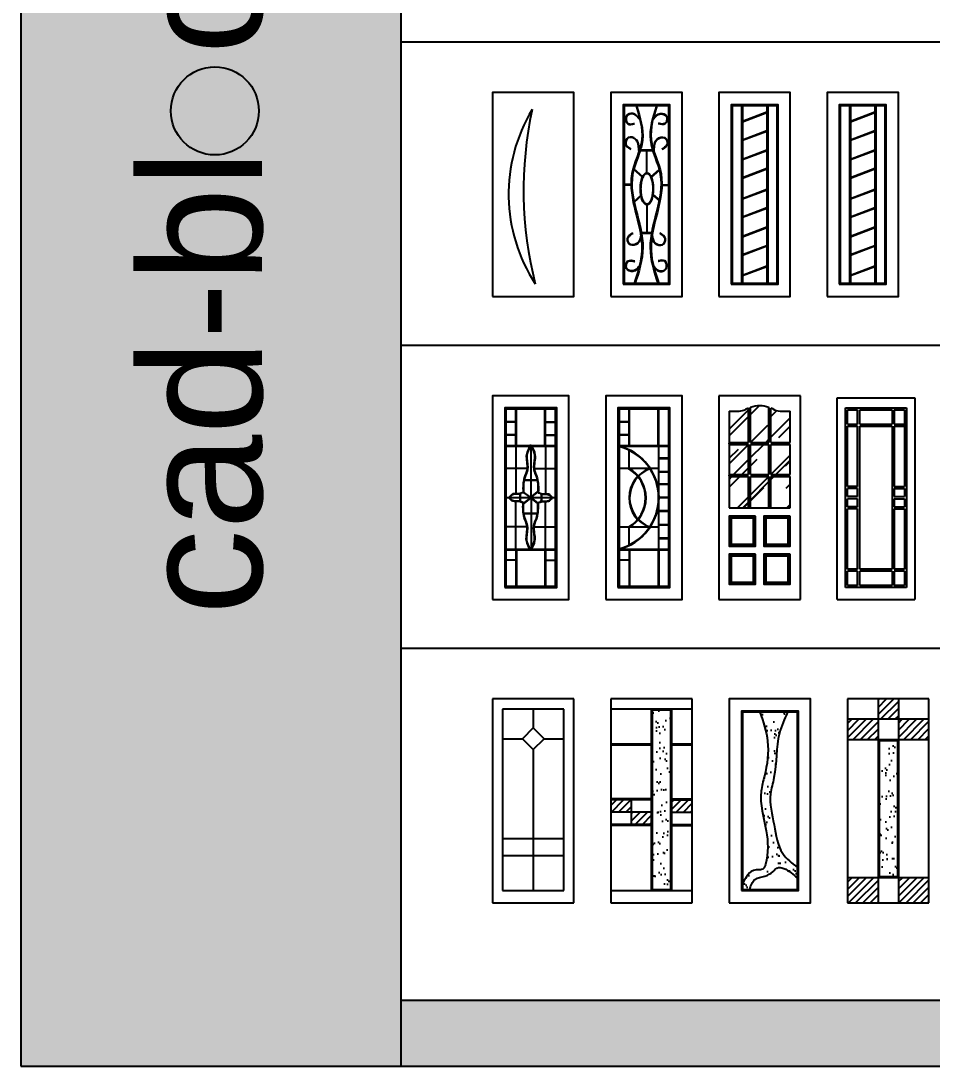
# Model space of a CAD drawing. Header units: millimetres. Extents: x 10513 to 43680, y 26775 to 47228.
# Drawn here: x 10513 to 19454, y 26775 to 37026 of the extents above; entities that cross this region are included whole.
import ezdxf

# ---------------------------------------------------------------- set-up
doc = ezdxf.new("R2010")
doc.units = ezdxf.units.MM
doc.layers.add('www.cad-blocks.net', color=7, linetype='Continuous')
doc.styles.get("Standard").update_dxf_attribs({"font": 'arial.ttf'})

# ---------------------------------------------------------------- blocks, each defined once
blk = doc.blocks.new('A$C11C951E7')
blk.add_lwpolyline([(0, 0), (800, 0), (800, 2000), (0, 2000)], close=True)
for centre, radius, start, end in [((1761, 1002), 1603, 148.8035, 213.254), ((4034, 1042), 3729, 167.7767, 194.2808)]:
    blk.add_arc(centre, radius, start, end)
blk = doc.blocks.new('A$C425456A4')
for p, q in [((279, 1436), (421, 1436)), ((279, 1431), (421, 1431)), ((354, 1206), (354, 1431)), ((311, 1169), (226, 1245)), ((313, 1173), (229, 1248)), ((396, 1173), (474, 1242)), ((398, 1169), (477, 1239)), ((199, 1097), (130, 1097)), ((199, 1092), (130, 1092)), ((501, 1095), (570, 1095)), ((501, 1090), (570, 1090)), ((295, 989), (226, 927)), ((298, 986), (229, 924)), ((412, 993), (474, 939)), ((415, 996), (477, 942)), ((354, 900), (354, 626)), ((300, 626), (400, 626)), ((300, 621), (400, 621))]:
    blk.add_line(p, q)
for points in [[(0, 0), (700, 0), (700, 2000), (0, 2000)], [(120, 120), (580, 120), (580, 1880), (120, 1880)], [(130, 130), (570, 130), (570, 1870), (130, 1870)]]:
    blk.add_lwpolyline(points, close=True)
blk.add_ellipse((354, 1055), major_axis=(0, 156), ratio=0.405405)
for points in [[(245, 1877), (304, 1539), (207, 1201), (305, 451), (229, 127)], [(252, 1870), (311, 1532), (214, 1194), (314, 478), (236, 120)], [(448, 1870), (389, 1532), (486, 1194), (386, 478), (464, 120)], [(455, 1877), (396, 1539), (493, 1201), (395, 451), (471, 127)], [(285, 1739), (215, 1794), (152, 1765), (167, 1693), (234, 1693)], [(415, 1739), (485, 1794), (548, 1765), (533, 1693), (466, 1693)], [(279, 1431), (244, 1543), (171, 1557), (142, 1499), (196, 1441)], [(421, 1431), (456, 1543), (529, 1557), (558, 1499), (504, 1441)], [(300, 632), (264, 520), (192, 506), (163, 564), (216, 622)], [(400, 632), (436, 520), (508, 506), (537, 564), (484, 622)], [(287, 300), (217, 245), (154, 274), (168, 347), (236, 347)], [(413, 300), (483, 245), (546, 274), (532, 347), (464, 347)]]:
    blk.add_spline(points, degree=3)
for points, knots in [([(282, 1737), (278, 1742), (274, 1747), (265, 1758), (260, 1763), (250, 1773), (245, 1777), (236, 1783), (232, 1785), (224, 1788), (221, 1789), (215, 1790), (214, 1790), (210, 1791), (209, 1791), (204, 1791), (200, 1790), (191, 1789), (185, 1787), (175, 1783), (170, 1780), (163, 1774), (160, 1771), (157, 1767), (156, 1765), (155, 1762), (154, 1761), (153, 1757), (152, 1755), (151, 1749), (150, 1744), (150, 1734), (151, 1729), (154, 1719), (155, 1714), (159, 1707), (161, 1704), (165, 1700), (166, 1699), (168, 1696), (170, 1695), (174, 1693), (175, 1692), (179, 1691), (181, 1691), (187, 1690), (192, 1689), (201, 1690), (206, 1691), (216, 1693), (221, 1694), (229, 1696), (231, 1696), (233, 1697)], [0, 0, 0, 0, 17.312841, 17.312841, 39.551985, 39.551985, 58.225264, 58.225264, 73.877332, 73.877332, 86.16094, 86.16094, 91.466013, 91.466013, 96.771086, 96.771086, 107.381232, 107.381232, 124.010977, 124.010977, 140.640722, 140.640722, 152.971994, 152.971994, 157.835271, 157.835271, 163.609576, 163.609576, 169.38388, 169.38388, 183.526986, 183.526986, 197.670093, 197.670093, 211.8132, 211.8132, 223.583544, 223.583544, 228.992128, 228.992128, 236.51798, 236.51798, 244.043832, 244.043832, 251.569685, 251.569685, 265.751517, 265.751517, 279.933349, 279.933349, 294.115181, 294.115181, 300.001669, 300.001669, 300.001669, 300.001669]), ([(418, 1737), (422, 1742), (426, 1747), (435, 1758), (440, 1763), (450, 1773), (455, 1777), (464, 1783), (468, 1785), (476, 1788), (479, 1789), (485, 1790), (486, 1790), (490, 1791), (491, 1791), (496, 1791), (500, 1790), (509, 1789), (515, 1787), (525, 1783), (530, 1780), (537, 1774), (540, 1771), (543, 1767), (544, 1765), (545, 1762), (546, 1761), (547, 1757), (548, 1755), (549, 1749), (550, 1744), (550, 1734), (549, 1729), (546, 1719), (545, 1714), (541, 1707), (539, 1704), (535, 1700), (534, 1699), (532, 1696), (530, 1695), (526, 1693), (525, 1692), (521, 1691), (519, 1691), (513, 1690), (508, 1689), (499, 1690), (494, 1691), (484, 1693), (479, 1694), (471, 1696), (469, 1696), (467, 1697)], [0, 0, 0, 0, 17.312841, 17.312841, 39.551985, 39.551985, 58.225264, 58.225264, 73.877332, 73.877332, 86.16094, 86.16094, 91.466013, 91.466013, 96.771086, 96.771086, 107.381232, 107.381232, 124.010977, 124.010977, 140.640722, 140.640722, 152.971994, 152.971994, 157.835271, 157.835271, 163.609576, 163.609576, 169.38388, 169.38388, 183.526986, 183.526986, 197.670093, 197.670093, 211.8132, 211.8132, 223.583544, 223.583544, 228.992128, 228.992128, 236.51798, 236.51798, 244.043832, 244.043832, 251.569685, 251.569685, 265.751517, 265.751517, 279.933349, 279.933349, 294.115181, 294.115181, 300.001669, 300.001669, 300.001669, 300.001669]), ([(275, 1431), (275, 1438), (275, 1445), (273, 1462), (272, 1472), (269, 1490), (267, 1498), (262, 1511), (260, 1517), (253, 1528), (249, 1533), (243, 1539), (241, 1540), (238, 1543), (236, 1544), (231, 1548), (227, 1550), (218, 1554), (212, 1556), (201, 1558), (195, 1559), (186, 1558), (182, 1558), (177, 1556), (175, 1555), (171, 1553), (169, 1552), (164, 1547), (160, 1543), (154, 1534), (151, 1529), (148, 1519), (147, 1514), (146, 1507), (146, 1505), (146, 1502), (146, 1501), (146, 1498), (147, 1497), (148, 1494), (148, 1491), (151, 1486), (153, 1483), (157, 1477), (160, 1474), (165, 1468), (169, 1465), (178, 1458), (184, 1454), (193, 1448), (195, 1446), (198, 1445)], [0, 0, 0, 0, 18.779568, 18.779568, 47.885498, 47.885498, 72.302394, 72.302394, 92.707327, 92.707327, 113.112259, 113.112259, 119.460341, 119.460341, 125.808423, 125.808423, 138.504587, 138.504587, 155.497145, 155.497145, 172.489702, 172.489702, 184.355994, 184.355994, 191.483113, 191.483113, 198.610232, 198.610232, 214.371056, 214.371056, 230.13188, 230.13188, 245.892705, 245.892705, 252.116157, 252.116157, 256.334858, 256.334858, 260.553559, 260.553559, 268.990961, 268.990961, 281.501288, 281.501288, 294.011614, 294.011614, 306.521941, 306.521941, 327.021932, 327.021932, 334.689385, 334.689385, 334.689385, 334.689385]), ([(425, 1431), (425, 1438), (425, 1445), (427, 1462), (428, 1472), (431, 1490), (433, 1498), (438, 1511), (440, 1517), (447, 1528), (451, 1533), (457, 1539), (459, 1540), (462, 1543), (464, 1544), (469, 1548), (473, 1550), (482, 1554), (488, 1556), (499, 1558), (505, 1559), (514, 1558), (518, 1558), (523, 1556), (525, 1555), (529, 1553), (531, 1552), (536, 1547), (540, 1543), (546, 1534), (549, 1529), (552, 1519), (553, 1514), (554, 1507), (554, 1505), (554, 1502), (554, 1501), (554, 1498), (553, 1497), (552, 1494), (552, 1491), (549, 1486), (547, 1483), (543, 1477), (540, 1474), (535, 1468), (531, 1465), (522, 1458), (516, 1454), (507, 1448), (505, 1446), (502, 1445)], [0, 0, 0, 0, 18.779568, 18.779568, 47.885498, 47.885498, 72.302394, 72.302394, 92.707327, 92.707327, 113.112259, 113.112259, 119.460341, 119.460341, 125.808423, 125.808423, 138.504587, 138.504587, 155.497145, 155.497145, 172.489702, 172.489702, 184.355994, 184.355994, 191.483113, 191.483113, 198.610232, 198.610232, 214.371056, 214.371056, 230.13188, 230.13188, 245.892705, 245.892705, 252.116157, 252.116157, 256.334858, 256.334858, 260.553559, 260.553559, 268.990961, 268.990961, 281.501288, 281.501288, 294.011614, 294.011614, 306.521941, 306.521941, 327.021932, 327.021932, 334.689385, 334.689385, 334.689385, 334.689385]), ([(354, 1206), (352, 1206), (350, 1206), (346, 1205), (344, 1204), (340, 1201), (338, 1200), (334, 1196), (332, 1194), (328, 1188), (326, 1186), (321, 1177), (318, 1172), (312, 1159), (310, 1152), (306, 1137), (304, 1129), (301, 1113), (299, 1104), (297, 1086), (297, 1077), (296, 1058), (296, 1049), (297, 1031), (298, 1022), (300, 1004), (301, 995), (304, 979), (306, 971), (311, 956), (313, 949), (319, 937), (322, 932), (327, 923), (330, 919), (335, 913), (338, 911), (343, 908), (345, 907), (349, 905), (351, 905), (355, 905), (357, 905), (361, 906), (363, 906), (367, 908), (369, 910), (373, 913), (375, 915), (379, 919), (381, 922), (386, 929), (389, 935), (394, 946), (397, 953), (401, 966), (403, 974), (407, 989), (408, 998), (410, 1014), (411, 1023), (412, 1041), (413, 1050), (412, 1068), (412, 1077), (411, 1094), (410, 1103), (407, 1119), (405, 1127), (402, 1143), (400, 1150), (395, 1163), (392, 1169), (387, 1180), (384, 1185), (378, 1192), (376, 1195), (371, 1200), (368, 1202), (364, 1204), (362, 1205), (358, 1206), (356, 1206), (354, 1206)], [0, 0, 0, 0, 0.117809, 0.117809, 0.235617, 0.235617, 0.353426, 0.353426, 0.471234, 0.471234, 0.589043, 0.589043, 0.769459, 0.769459, 0.949874, 0.949874, 1.13029, 1.13029, 1.310705, 1.310705, 1.491121, 1.491121, 1.671537, 1.671537, 1.851952, 1.851952, 2.032368, 2.032368, 2.212783, 2.212783, 2.393199, 2.393199, 2.573614, 2.573614, 2.724975, 2.724975, 2.876335, 2.876335, 2.992037, 2.992037, 3.107738, 3.107738, 3.22344, 3.22344, 3.339142, 3.339142, 3.454844, 3.454844, 3.570546, 3.570546, 3.686248, 3.686248, 3.860874, 3.860874, 4.035501, 4.035501, 4.210128, 4.210128, 4.384754, 4.384754, 4.559381, 4.559381, 4.734007, 4.734007, 4.908634, 4.908634, 5.083261, 5.083261, 5.257887, 5.257887, 5.432514, 5.432514, 5.60714, 5.60714, 5.781767, 5.781767, 5.92439, 5.92439, 6.067014, 6.067014, 6.179946, 6.179946, 6.283185, 6.283185, 6.283185, 6.283185]), ([(296, 632), (296, 625), (295, 618), (294, 601), (293, 591), (290, 573), (288, 565), (283, 552), (280, 546), (274, 535), (270, 530), (263, 524), (262, 523), (258, 520), (257, 519), (251, 515), (247, 513), (238, 509), (232, 507), (221, 505), (216, 504), (206, 505), (203, 505), (197, 507), (195, 508), (192, 510), (190, 512), (184, 516), (181, 520), (174, 529), (172, 534), (168, 544), (167, 549), (167, 556), (166, 558), (167, 561), (167, 562), (167, 565), (167, 566), (168, 569), (169, 572), (171, 577), (173, 580), (178, 586), (180, 589), (186, 595), (189, 598), (198, 605), (205, 609), (213, 615), (216, 617), (218, 618)], [0, 0, 0, 0, 18.779568, 18.779568, 47.885498, 47.885498, 72.302394, 72.302394, 92.707327, 92.707327, 113.112259, 113.112259, 119.460341, 119.460341, 125.808423, 125.808423, 138.504587, 138.504587, 155.497145, 155.497145, 172.489702, 172.489702, 184.355994, 184.355994, 191.483113, 191.483113, 198.610232, 198.610232, 214.371056, 214.371056, 230.13188, 230.13188, 245.892705, 245.892705, 252.116157, 252.116157, 256.334858, 256.334858, 260.553559, 260.553559, 268.990961, 268.990961, 281.501288, 281.501288, 294.011614, 294.011614, 306.521941, 306.521941, 327.021932, 327.021932, 334.689385, 334.689385, 334.689385, 334.689385]), ([(404, 632), (404, 625), (405, 618), (406, 601), (407, 591), (410, 573), (412, 565), (417, 552), (420, 546), (426, 535), (430, 530), (437, 524), (438, 523), (442, 520), (443, 519), (449, 515), (453, 513), (462, 509), (468, 507), (479, 505), (484, 504), (494, 505), (497, 505), (503, 507), (505, 508), (508, 510), (510, 512), (516, 516), (519, 520), (526, 529), (528, 534), (532, 544), (533, 549), (533, 556), (534, 558), (533, 561), (533, 562), (533, 565), (533, 566), (532, 569), (531, 572), (529, 577), (527, 580), (522, 586), (520, 589), (514, 595), (511, 598), (502, 605), (495, 609), (487, 615), (484, 617), (482, 618)], [0, 0, 0, 0, 18.779568, 18.779568, 47.885498, 47.885498, 72.302394, 72.302394, 92.707327, 92.707327, 113.112259, 113.112259, 119.460341, 119.460341, 125.808423, 125.808423, 138.504587, 138.504587, 155.497145, 155.497145, 172.489702, 172.489702, 184.355994, 184.355994, 191.483113, 191.483113, 198.610232, 198.610232, 214.371056, 214.371056, 230.13188, 230.13188, 245.892705, 245.892705, 252.116157, 252.116157, 256.334858, 256.334858, 260.553559, 260.553559, 268.990961, 268.990961, 281.501288, 281.501288, 294.011614, 294.011614, 306.521941, 306.521941, 327.021932, 327.021932, 334.689385, 334.689385, 334.689385, 334.689385]), ([(283, 303), (280, 298), (276, 293), (267, 282), (261, 276), (252, 266), (247, 262), (238, 257), (234, 254), (226, 251), (222, 250), (217, 249), (216, 249), (212, 249), (210, 249), (205, 249), (202, 249), (193, 250), (187, 252), (177, 256), (172, 259), (165, 265), (162, 268), (159, 273), (158, 274), (157, 277), (156, 279), (155, 282), (154, 284), (152, 291), (152, 296), (152, 306), (153, 311), (155, 320), (157, 325), (161, 333), (163, 336), (166, 339), (167, 341), (170, 343), (172, 344), (175, 346), (177, 347), (181, 348), (183, 349), (189, 350), (194, 350), (203, 349), (208, 349), (218, 347), (223, 346), (231, 344), (233, 343), (235, 343)], [0, 0, 0, 0, 17.312841, 17.312841, 39.551985, 39.551985, 58.225264, 58.225264, 73.877332, 73.877332, 86.16094, 86.16094, 91.466013, 91.466013, 96.771086, 96.771086, 107.381232, 107.381232, 124.010977, 124.010977, 140.640722, 140.640722, 152.971994, 152.971994, 157.835271, 157.835271, 163.609576, 163.609576, 169.38388, 169.38388, 183.526986, 183.526986, 197.670093, 197.670093, 211.8132, 211.8132, 223.583544, 223.583544, 228.992128, 228.992128, 236.51798, 236.51798, 244.043832, 244.043832, 251.569685, 251.569685, 265.751517, 265.751517, 279.933349, 279.933349, 294.115181, 294.115181, 300.001669, 300.001669, 300.001669, 300.001669]), ([(417, 303), (420, 298), (424, 293), (433, 282), (439, 276), (448, 266), (453, 262), (462, 257), (466, 254), (474, 251), (478, 250), (483, 249), (484, 249), (488, 249), (490, 249), (495, 249), (498, 249), (507, 250), (513, 252), (523, 256), (528, 259), (535, 265), (538, 268), (541, 273), (542, 274), (543, 277), (544, 279), (545, 282), (546, 284), (548, 291), (548, 296), (548, 306), (547, 311), (545, 320), (543, 325), (539, 333), (537, 336), (534, 339), (533, 341), (530, 343), (528, 344), (525, 346), (523, 347), (519, 348), (517, 349), (511, 350), (506, 350), (497, 349), (492, 349), (482, 347), (477, 346), (469, 344), (467, 343), (465, 343)], [0, 0, 0, 0, 17.312841, 17.312841, 39.551985, 39.551985, 58.225264, 58.225264, 73.877332, 73.877332, 86.16094, 86.16094, 91.466013, 91.466013, 96.771086, 96.771086, 107.381232, 107.381232, 124.010977, 124.010977, 140.640722, 140.640722, 152.971994, 152.971994, 157.835271, 157.835271, 163.609576, 163.609576, 169.38388, 169.38388, 183.526986, 183.526986, 197.670093, 197.670093, 211.8132, 211.8132, 223.583544, 223.583544, 228.992128, 228.992128, 236.51798, 236.51798, 244.043832, 244.043832, 251.569685, 251.569685, 265.751517, 265.751517, 279.933349, 279.933349, 294.115181, 294.115181, 300.001669, 300.001669, 300.001669, 300.001669])]:
    blk.add_open_spline(points, degree=3, knots=knots)
blk = doc.blocks.new('A$C3F270E11')
for p, q in [((220, 1870), (220, 130)), ((230, 1870), (230, 130)), ((470, 1870), (470, 130)), ((480, 1870), (480, 130)), ((470, 1805), (230, 1714)), ((470, 1799), (230, 1709)), ((470, 1623), (230, 1533)), ((470, 1618), (230, 1528)), ((470, 1434), (230, 1344)), ((470, 1429), (230, 1339)), ((470, 1253), (230, 1163)), ((470, 1248), (230, 1157)), ((470, 1048), (230, 958)), ((470, 1043), (230, 953)), ((470, 867), (230, 777)), ((470, 862), (230, 772)), ((470, 678), (230, 588)), ((470, 673), (230, 582)), ((470, 497), (230, 407)), ((470, 491), (230, 401)), ((470, 296), (230, 206)), ((470, 291), (230, 201))]:
    blk.add_line(p, q)
for points in [[(0, 0), (700, 0), (700, 2000), (0, 2000)], [(120, 120), (580, 120), (580, 1880), (120, 1880)], [(130, 130), (570, 130), (570, 1870), (130, 1870)]]:
    blk.add_lwpolyline(points, close=True)
blk = doc.blocks.new('A$C428C08DD')
for p, q in [((220, 1870), (220, 130)), ((230, 1870), (230, 130)), ((470, 1870), (470, 130)), ((480, 1870), (480, 130)), ((470, 1805), (230, 1714)), ((470, 1799), (230, 1709)), ((470, 1623), (230, 1533)), ((470, 1618), (230, 1528)), ((470, 1434), (230, 1344)), ((470, 1429), (230, 1339)), ((470, 1253), (230, 1163)), ((470, 1248), (230, 1157)), ((470, 1048), (230, 958)), ((470, 1043), (230, 953)), ((470, 867), (230, 777)), ((470, 862), (230, 772)), ((470, 678), (230, 588)), ((470, 673), (230, 582)), ((470, 497), (230, 407)), ((470, 491), (230, 401)), ((470, 296), (230, 206)), ((470, 291), (230, 201))]:
    blk.add_line(p, q)
for points in [[(0, 0), (700, 0), (700, 2000), (0, 2000)], [(120, 120), (580, 120), (580, 1880), (120, 1880)], [(130, 130), (570, 130), (570, 1870), (130, 1870)]]:
    blk.add_lwpolyline(points, close=True)
blk = doc.blocks.new('A$C6D423D24')
for p, q in [((230, 1511), (230, 1868)), ((235, 1511), (235, 1868)), ((515, 1511), (515, 1868)), ((520, 1511), (520, 1868)), ((230, 1745), (132, 1745)), ((520, 1745), (618, 1745)), ((230, 1740), (132, 1740)), ((520, 1740), (618, 1740)), ((230, 1617), (132, 1617)), ((230, 1612), (132, 1612)), ((520, 1617), (618, 1617)), ((520, 1612), (618, 1612)), ((132, 1511), (618, 1511)), ((132, 1506), (618, 1506)), ((230, 1511), (230, 1035)), ((375, 1518), (379, 484)), ((520, 1511), (520, 1035)), ((345, 1286), (132, 1286)), ((405, 1286), (618, 1286)), ((439, 1172), (311, 1172)), ((439, 1168), (311, 1168)), ((267, 1035), (267, 965)), ((271, 1035), (271, 965)), ((375, 1000), (300, 1053)), ((377, 1003), (302, 1056)), ((373, 1003), (443, 1057)), ((375, 1000), (445, 1053)), ((477, 1035), (477, 965)), ((481, 1035), (481, 965)), ((132, 1000), (618, 1000)), ((230, 489), (230, 965)), ((375, 1000), (305, 947)), ((377, 997), (307, 943)), ((373, 997), (443, 943)), ((375, 1000), (445, 947)), ((520, 489), (520, 965)), ((308, 849), (442, 849)), ((308, 845), (442, 845)), ((345, 714), (132, 714)), ((405, 714), (618, 714)), ((132, 494), (618, 494)), ((132, 489), (618, 489)), ((230, 489), (230, 132)), ((235, 489), (235, 132)), ((515, 489), (515, 132)), ((520, 489), (520, 132)), ((230, 388), (132, 388)), ((520, 388), (618, 388))]:
    blk.add_line(p, q)
for points in [[(0, 0), (750, 0), (750, 2000), (0, 2000)], [(120, 120), (630, 120), (630, 1880), (120, 1880)], [(132, 132), (618, 132), (618, 1868), (132, 1868)]]:
    blk.add_lwpolyline(points, close=True)
for points in [[(375, 1518), (333, 1420), (339, 1277), (312, 1194), (300, 1053)], [(375, 1518), (417, 1420), (411, 1277), (438, 1194), (450, 1053)], [(300, 1053), (264, 1039), (201, 1036), (162, 1000)], [(450, 1053), (486, 1039), (549, 1036), (588, 1000)], [(300, 947), (264, 961), (201, 964), (162, 1000)], [(375, 482), (333, 580), (339, 723), (312, 806), (300, 947)], [(375, 482), (417, 580), (411, 723), (438, 806), (450, 947)], [(450, 947), (486, 961), (549, 964), (588, 1000)]]:
    blk.add_spline(points, degree=3)
for points, knots in [([(379, 1516), (374, 1507), (369, 1498), (359, 1479), (353, 1469), (345, 1447), (341, 1437), (339, 1423), (338, 1421), (338, 1416), (338, 1414), (337, 1407), (337, 1402), (337, 1387), (338, 1377), (341, 1356), (342, 1346), (345, 1324), (346, 1314), (346, 1299), (346, 1294), (345, 1286), (345, 1283), (344, 1277), (344, 1274), (343, 1269), (342, 1267), (341, 1260), (339, 1255), (335, 1242), (331, 1233), (324, 1215), (321, 1207), (317, 1196), (317, 1193), (315, 1189), (314, 1186), (312, 1179), (311, 1174), (308, 1159), (307, 1149), (304, 1121), (304, 1102), (304, 1073), (305, 1063), (305, 1053)], [0, 0, 0, 0, 28.872335, 28.872335, 64.336783, 64.336783, 99.801231, 99.801231, 107.272586, 107.272586, 114.74394, 114.74394, 129.686649, 129.686649, 160.961372, 160.961372, 192.236095, 192.236095, 223.510818, 223.510818, 235.920231, 235.920231, 247.001809, 247.001809, 254.205051, 254.205051, 261.408293, 261.408293, 275.814776, 275.814776, 303.55013, 303.55013, 331.285484, 331.285484, 338.95424, 338.95424, 346.622996, 346.622996, 361.960509, 361.960509, 392.635534, 392.635534, 450.018635, 450.018635, 478.481191, 478.481191, 478.481191, 478.481191]), ([(371, 1516), (376, 1507), (381, 1498), (391, 1479), (397, 1469), (405, 1447), (409, 1437), (411, 1423), (412, 1421), (412, 1416), (412, 1414), (413, 1407), (413, 1402), (413, 1387), (412, 1377), (409, 1356), (408, 1346), (405, 1324), (404, 1314), (404, 1299), (404, 1294), (405, 1286), (405, 1283), (406, 1277), (406, 1274), (407, 1269), (408, 1267), (409, 1260), (411, 1255), (415, 1242), (419, 1233), (426, 1215), (429, 1207), (433, 1196), (433, 1193), (435, 1189), (436, 1186), (438, 1179), (439, 1174), (442, 1159), (443, 1149), (446, 1121), (446, 1102), (446, 1073), (445, 1063), (445, 1053)], [0, 0, 0, 0, 28.872335, 28.872335, 64.336783, 64.336783, 99.801231, 99.801231, 107.272586, 107.272586, 114.74394, 114.74394, 129.686649, 129.686649, 160.961372, 160.961372, 192.236095, 192.236095, 223.510818, 223.510818, 235.920231, 235.920231, 247.001809, 247.001809, 254.205051, 254.205051, 261.408293, 261.408293, 275.814776, 275.814776, 303.55013, 303.55013, 331.285484, 331.285484, 338.95424, 338.95424, 346.622996, 346.622996, 361.960509, 361.960509, 392.635534, 392.635534, 450.018635, 450.018635, 478.481191, 478.481191, 478.481191, 478.481191]), ([(301, 1048), (295, 1047), (289, 1045), (275, 1040), (266, 1038), (279, 1036), (277, 1036), (272, 1035), (269, 1035), (265, 1035), (263, 1034), (260, 1034), (258, 1034), (252, 1034), (249, 1034), (240, 1035), (235, 1035), (224, 1035), (219, 1035), (213, 1034), (211, 1033), (207, 1032), (205, 1032), (200, 1030), (197, 1028), (192, 1025), (190, 1023), (184, 1018), (182, 1016), (175, 1008), (170, 1002), (166, 997)], [0, 0, 0, 0, 19.152093, 19.152093, 45.150955, 45.150955, 53.190123, 53.190123, 60.058847, 60.058847, 65.120443, 65.120443, 70.182038, 70.182038, 80.30523, 80.30523, 95.752557, 95.752557, 111.199884, 111.199884, 118.352684, 118.352684, 125.341924, 125.341924, 136.273677, 136.273677, 147.205429, 147.205429, 158.137182, 158.137182, 178.354573, 178.354573, 178.354573, 178.354573]), ([(449, 1048), (455, 1047), (461, 1045), (475, 1040), (484, 1038), (471, 1036), (473, 1036), (478, 1035), (481, 1035), (485, 1035), (487, 1034), (490, 1034), (492, 1034), (498, 1034), (501, 1034), (510, 1035), (515, 1035), (526, 1035), (531, 1035), (537, 1034), (539, 1033), (543, 1032), (545, 1032), (550, 1030), (553, 1028), (558, 1025), (560, 1023), (566, 1018), (568, 1016), (575, 1008), (580, 1002), (584, 997)], [0, 0, 0, 0, 19.152093, 19.152093, 45.150955, 45.150955, 53.190123, 53.190123, 60.058847, 60.058847, 65.120443, 65.120443, 70.182038, 70.182038, 80.30523, 80.30523, 95.752557, 95.752557, 111.199884, 111.199884, 118.352684, 118.352684, 125.341924, 125.341924, 136.273677, 136.273677, 147.205429, 147.205429, 158.137182, 158.137182, 178.354573, 178.354573, 178.354573, 178.354573]), ([(301, 952), (295, 953), (289, 955), (275, 960), (266, 962), (279, 964), (277, 964), (272, 965), (269, 965), (265, 965), (263, 966), (260, 966), (258, 966), (252, 966), (249, 966), (240, 965), (235, 965), (224, 965), (219, 965), (213, 966), (211, 967), (207, 968), (205, 968), (200, 970), (197, 972), (192, 975), (190, 977), (184, 982), (182, 984), (175, 992), (170, 998), (166, 1003)], [0, 0, 0, 0, 19.152093, 19.152093, 45.150955, 45.150955, 53.190123, 53.190123, 60.058847, 60.058847, 65.120443, 65.120443, 70.182038, 70.182038, 80.30523, 80.30523, 95.752557, 95.752557, 111.199884, 111.199884, 118.352684, 118.352684, 125.341924, 125.341924, 136.273677, 136.273677, 147.205429, 147.205429, 158.137182, 158.137182, 178.354573, 178.354573, 178.354573, 178.354573]), ([(379, 484), (374, 493), (369, 502), (359, 521), (353, 531), (345, 553), (341, 563), (339, 577), (338, 579), (338, 584), (338, 586), (337, 593), (337, 598), (337, 613), (338, 623), (341, 644), (342, 654), (345, 676), (346, 686), (346, 701), (346, 706), (345, 714), (345, 717), (344, 723), (344, 726), (343, 731), (342, 733), (341, 740), (339, 745), (335, 758), (331, 767), (324, 785), (321, 793), (317, 804), (317, 807), (315, 811), (314, 814), (312, 821), (311, 826), (308, 841), (307, 851), (304, 879), (304, 898), (304, 927), (305, 937), (305, 947)], [0, 0, 0, 0, 28.872335, 28.872335, 64.336783, 64.336783, 99.801231, 99.801231, 107.272586, 107.272586, 114.74394, 114.74394, 129.686649, 129.686649, 160.961372, 160.961372, 192.236095, 192.236095, 223.510818, 223.510818, 235.920231, 235.920231, 247.001809, 247.001809, 254.205051, 254.205051, 261.408293, 261.408293, 275.814776, 275.814776, 303.55013, 303.55013, 331.285484, 331.285484, 338.95424, 338.95424, 346.622996, 346.622996, 361.960509, 361.960509, 392.635534, 392.635534, 450.018635, 450.018635, 478.481191, 478.481191, 478.481191, 478.481191]), ([(371, 484), (376, 493), (381, 502), (391, 521), (397, 531), (405, 553), (409, 563), (411, 577), (412, 579), (412, 584), (412, 586), (413, 593), (413, 598), (413, 613), (412, 623), (409, 644), (408, 654), (405, 676), (404, 686), (404, 701), (404, 706), (405, 714), (405, 717), (406, 723), (406, 726), (407, 731), (408, 733), (409, 740), (411, 745), (415, 758), (419, 767), (426, 785), (429, 793), (433, 804), (433, 807), (435, 811), (436, 814), (438, 821), (439, 826), (442, 841), (443, 851), (446, 879), (446, 898), (446, 927), (445, 937), (445, 947)], [0, 0, 0, 0, 28.872335, 28.872335, 64.336783, 64.336783, 99.801231, 99.801231, 107.272586, 107.272586, 114.74394, 114.74394, 129.686649, 129.686649, 160.961372, 160.961372, 192.236095, 192.236095, 223.510818, 223.510818, 235.920231, 235.920231, 247.001809, 247.001809, 254.205051, 254.205051, 261.408293, 261.408293, 275.814776, 275.814776, 303.55013, 303.55013, 331.285484, 331.285484, 338.95424, 338.95424, 346.622996, 346.622996, 361.960509, 361.960509, 392.635534, 392.635534, 450.018635, 450.018635, 478.481191, 478.481191, 478.481191, 478.481191]), ([(449, 952), (455, 953), (461, 955), (475, 960), (484, 962), (471, 964), (473, 964), (478, 965), (481, 965), (485, 965), (487, 966), (490, 966), (492, 966), (498, 966), (501, 966), (510, 965), (515, 965), (526, 965), (531, 965), (537, 966), (539, 967), (543, 968), (545, 968), (550, 970), (553, 972), (558, 975), (560, 977), (566, 982), (568, 984), (575, 992), (580, 998), (584, 1003)], [0, 0, 0, 0, 19.152093, 19.152093, 45.150955, 45.150955, 53.190123, 53.190123, 60.058847, 60.058847, 65.120443, 65.120443, 70.182038, 70.182038, 80.30523, 80.30523, 95.752557, 95.752557, 111.199884, 111.199884, 118.352684, 118.352684, 125.341924, 125.341924, 136.273677, 136.273677, 147.205429, 147.205429, 158.137182, 158.137182, 178.354573, 178.354573, 178.354573, 178.354573])]:
    blk.add_open_spline(points, degree=3, knots=knots)
blk = doc.blocks.new('A$C4A2520A8')
for p, q in [((230, 1511), (230, 1868)), ((235, 1511), (235, 1868)), ((515, 1511), (515, 1868)), ((520, 1511), (520, 1868)), ((230, 1745), (132, 1745)), ((230, 1740), (132, 1740)), ((230, 1617), (132, 1617)), ((230, 1612), (132, 1612)), ((132, 1511), (618, 1511)), ((132, 1506), (618, 1506)), ((230, 1286), (230, 1464)), ((520, 489), (520, 1506)), ((520, 1389), (618, 1389)), ((520, 1384), (618, 1384)), ((520, 1286), (132, 1286)), ((520, 1257), (618, 1257)), ((520, 1252), (618, 1252)), ((520, 1137), (618, 1137)), ((520, 1132), (618, 1132)), ((520, 1006), (618, 1006)), ((520, 1001), (618, 1001)), ((520, 874), (618, 874)), ((520, 869), (618, 869)), ((520, 737), (618, 737)), ((520, 732), (618, 732)), ((520, 709), (132, 709)), ((230, 535), (230, 709)), ((520, 606), (618, 606)), ((520, 601), (618, 601)), ((132, 494), (618, 494)), ((132, 489), (618, 489)), ((230, 489), (230, 132)), ((235, 489), (235, 132)), ((515, 489), (515, 132)), ((520, 489), (520, 132)), ((230, 388), (132, 388))]:
    blk.add_line(p, q)
for points in [[(0, 0), (750, 0), (750, 2000), (0, 2000)], [(120, 120), (630, 120), (630, 1880), (120, 1880)], [(132, 132), (618, 132), (618, 1868), (132, 1868)]]:
    blk.add_lwpolyline(points, close=True)
for centre, radius, start, end in [((1, 1000), 518, 284.5208, 75.4792), ((1, 1000), 523, 284.5208, 75.4792), ((63, 998), 328, 299.901, 60.0157), ((538, 997), 308, 110.0924, 249.2408), ((63, 998), 333, 299.901, 60.0157), ((538, 997), 303, 110.0924, 249.2408)]:
    blk.add_arc(centre, radius, start, end)
blk = doc.blocks.new('A$C2B74030C')
h = blk.add_hatch()
h.set_pattern_fill('AR-RROOF', color=256, scale=300, angle=45, style=0)
h.set_pattern_definition([(45, (-60431.95, -70817.03), (254.5584, 678.8225), [4500, -600, 1500, -300]), (45, (-60255.9, -70428.83), (-494.2676, 70.0036), [900, -99, 1800, -225]), (45, (-60506.2, -70530.65), (960.9581, 1245.21504), [2400, -420, 1200, -300])])
h.paths.add_polyline_path([(290, 1878, 0.029238), (260, 1863, -0.094474), (200, 1848), (100, 1848), (100, 1542), (290, 1542)])
h.paths.add_polyline_path([(490, 1886, 0.160419), (310, 1886), (310, 1542), (490, 1542)])
h.paths.add_polyline_path([(700, 1848), (600, 1848, -0.116739), (527, 1870, 0.016534), (510, 1878), (510, 1542), (700, 1542)])
h.paths.add_polyline_path([(700, 1522), (510, 1522), (510, 1226), (700, 1226)])
h.paths.add_polyline_path([(490, 1522), (310, 1522), (310, 1226), (490, 1226)])
h.paths.add_polyline_path([(510, 900), (700, 900), (700, 1206), (510, 1206)])
h.paths.add_polyline_path([(310, 900), (490, 900), (490, 1206), (310, 1206)])
h.paths.add_polyline_path([(100, 900), (290, 900), (290, 1206), (100, 1206)])
h.paths.add_polyline_path([(100, 1226), (290, 1226), (290, 1522), (100, 1522)])
for p, q in [((0, 2000), (0, 0)), ((800, 2000), (0, 2000)), ((800, 0), (800, 2000)), ((100, 1848), (100, 1542)), ((100, 1848), (200, 1848)), ((290, 1542), (290, 1878)), ((310, 1542), (310, 1886)), ((490, 1542), (490, 1886)), ((510, 1542), (510, 1878)), ((600, 1848), (700, 1848)), ((700, 1542), (700, 1848)), ((100, 1542), (290, 1542)), ((310, 1542), (490, 1542)), ((510, 1542), (700, 1542)), ((100, 1522), (100, 1226)), ((100, 1522), (290, 1522)), ((290, 1226), (290, 1522)), ((310, 1226), (310, 1522)), ((310, 1522), (490, 1522)), ((490, 1226), (490, 1522)), ((510, 1226), (510, 1522)), ((510, 1522), (700, 1522)), ((700, 1226), (700, 1522)), ((100, 1226), (290, 1226)), ((100, 1206), (100, 900)), ((100, 1206), (290, 1206)), ((290, 900), (290, 1206)), ((310, 1226), (490, 1226)), ((310, 900), (310, 1206)), ((310, 1206), (490, 1206)), ((490, 900), (490, 1206)), ((510, 1226), (700, 1226)), ((510, 900), (510, 1206)), ((510, 1206), (700, 1206)), ((700, 900), (700, 1206)), ((100, 900), (700, 900)), ((100, 820), (100, 525)), ((100, 820), (360, 820)), ((120, 800), (100, 820)), ((340, 800), (360, 820)), ((440, 820), (700, 820)), ((460, 800), (440, 820)), ((680, 800), (700, 820)), ((700, 525), (700, 820)), ((100, 525), (120, 545)), ((340, 545), (360, 525)), ((460, 545), (440, 525)), ((680, 545), (700, 525)), ((100, 445), (100, 150)), ((120, 425), (100, 445)), ((340, 425), (360, 445)), ((440, 445), (460, 425)), ((680, 425), (700, 445)), ((700, 150), (700, 445)), ((100, 150), (120, 170)), ((100, 150), (360, 150)), ((340, 170), (360, 150)), ((460, 170), (440, 150)), ((440, 150), (700, 150)), ((680, 170), (700, 150)), ((0, 0), (800, 0))]:
    blk.add_line(p, q)
for points in [[(360, 820), (100, 820), (100, 525), (360, 525)], [(340, 800), (120, 800), (120, 545), (340, 545)], [(700, 820), (440, 820), (440, 525), (700, 525)], [(680, 800), (460, 800), (460, 545), (680, 545)], [(360, 445), (100, 445), (100, 150), (360, 150)], [(340, 425), (120, 425), (120, 170), (340, 170)], [(700, 445), (440, 445), (440, 150), (700, 150)], [(680, 425), (460, 425), (460, 170), (680, 170)]]:
    blk.add_lwpolyline(points, close=True)
for centre, radius, start, end in [((189, 2014), 166, 273.6147, 295.2026), ((400, 1612), 288, 112.4763, 119.1753), ((400, 1612), 288, 71.773, 108.2277), ((400, 1612), 288, 63.7354, 67.5243), ((611, 2014), 166, 239.7512, 266.3853)]:
    blk.add_arc(centre, radius, start, end)
for p in [(100, 1532), (100, 1216), (300, 900), (500, 900)]:
    blk.add_point(p)
blk = doc.blocks.new('A$C2105270D')
for p, q in [((0, 0), (0, 1980)), ((0, 1980), (760, 1980)), ((760, 1980), (760, 0)), ((80, 120), (80, 1880)), ((80, 1880), (680, 1880)), ((680, 1880), (680, 120)), ((680, 120), (80, 120)), ((0, 0), (760, 0))]:
    blk.add_line(p, q)
at = {"linetype": 'ByBlock'}
for p, q in [((100, 1720), (100, 1860)), ((100, 1860), (200, 1860)), ((200, 1720), (200, 1860)), ((220, 1720), (220, 1860)), ((220, 1860), (540, 1860)), ((540, 1860), (540, 1720)), ((560, 1860), (560, 1720)), ((560, 1860), (660, 1860)), ((660, 1860), (660, 1720)), ((100, 1720), (200, 1720)), ((100, 1110), (100, 1700)), ((100, 1700), (200, 1700)), ((200, 1110), (200, 1700)), ((220, 1720), (540, 1720)), ((220, 300), (220, 1700)), ((220, 1700), (540, 1700)), ((540, 1700), (540, 300)), ((560, 1720), (660, 1720)), ((560, 1700), (560, 1110)), ((560, 1700), (660, 1700)), ((660, 1720), (660, 1110)), ((200, 1110), (100, 1110)), ((200, 1090), (100, 1090)), ((100, 1010), (100, 1090)), ((200, 1010), (200, 1090)), ((560, 1110), (660, 1110)), ((560, 1090), (660, 1090)), ((560, 1090), (560, 1010)), ((660, 1090), (660, 1010)), ((200, 1010), (100, 1010)), ((200, 990), (100, 990)), ((100, 910), (100, 990)), ((200, 910), (200, 990)), ((560, 1010), (660, 1010)), ((560, 990), (660, 990)), ((560, 990), (560, 910)), ((660, 990), (660, 910)), ((200, 910), (100, 910)), ((100, 300), (100, 890)), ((200, 890), (100, 890)), ((200, 300), (200, 890)), ((560, 910), (660, 910)), ((560, 890), (560, 300)), ((560, 890), (660, 890)), ((660, 890), (660, 300)), ((200, 300), (100, 300)), ((200, 280), (100, 280)), ((100, 140), (100, 280)), ((200, 140), (200, 280)), ((540, 300), (220, 300)), ((540, 280), (220, 280)), ((220, 140), (220, 280)), ((540, 280), (540, 140)), ((660, 300), (560, 300)), ((660, 280), (560, 280)), ((560, 280), (560, 140)), ((660, 280), (660, 140)), ((200, 140), (100, 140)), ((540, 140), (220, 140)), ((660, 140), (560, 140))]:
    blk.add_line(p, q, dxfattribs=at)
blk = doc.blocks.new('A$C78494968')
for p, q in [((0, 2000), (0, 0)), ((800, 2000), (0, 2000)), ((800, 0), (800, 2000)), ((100, 1900), (100, 120)), ((700, 1900), (100, 1900)), ((400, 1900), (400, 1714)), ((700, 120), (700, 1900)), ((100, 1609), (294, 1609)), ((506, 1609), (700, 1609)), ((400, 1503), (400, 120)), ((100, 632), (700, 632)), ((100, 465), (700, 465)), ((100, 120), (700, 120)), ((0, 0), (800, 0))]:
    blk.add_line(p, q)
blk.add_lwpolyline([(400, 1503), (506, 1609), (400, 1715), (294, 1609)], close=True)
blk = doc.blocks.new('A$C13540AD6')
h = blk.add_hatch()
h.set_pattern_fill('AR-SAND,_O', color=256, scale=80)
h.set_pattern_definition([(37.5, (-83822.21, 47719.04), (-5.03947, 154.1459), [0, -121.6, 0, -136, 0, -130]), (7.5, (-83822.21, 47719.04), (141.58214, 225.7717), [0, -65.6, 0, -109.6, 0, -42]), (327.5, (-83920.61, 47719.04), (249.13135, 0.45272), [0, -40, 0, -144, 0, -188]), (317.5, (-83920.61, 47719.04), (240.49013, 70.21405), [0, -20, 0, -94.4, 0, -108])])
h.paths.add_polyline_path([(410, 130), (590, 130), (590, 1890), (410, 1890)])
h = blk.add_hatch()
h.set_pattern_fill('ANSI31,_O', color=256, scale=400)
h.set_pattern_definition([(45, (-83822.215, 47719.037), (-35.35534, 35.35534), [])])
h.paths.add_polyline_path([(200, 890), (200, 1010), (0, 1010), (0, 890)])
h.paths.add_polyline_path([(200, 890), (200, 770), (400, 770), (400, 890)])
h.paths.add_polyline_path([(800, 890), (800, 1010), (600, 1010), (600, 890)])
for p, q in [((800, 2000), (0, 2000)), ((0, 2000), (0, 0)), ((800, 0), (800, 2000)), ((800, 1900), (0, 1900)), ((400, 120), (400, 1900)), ((590, 1890), (410, 1890)), ((410, 130), (410, 1890)), ((590, 130), (590, 1890)), ((600, 120), (600, 1900)), ((400, 1556), (0, 1556)), ((400, 1546), (0, 1546)), ((800, 1556), (600, 1556)), ((800, 1546), (600, 1546)), ((400, 1020), (0, 1020)), ((400, 1010), (0, 1010)), ((200, 1010), (200, 770)), ((600, 1020), (800, 1020)), ((600, 1010), (800, 1010)), ((400, 890), (0, 890)), ((600, 890), (800, 890)), ((400, 770), (0, 770)), ((400, 760), (0, 760)), ((600, 770), (800, 770)), ((600, 760), (800, 760)), ((0, 120), (800, 120)), ((410, 130), (590, 130)), ((0, 0), (800, 0))]:
    blk.add_line(p, q)
blk = doc.blocks.new('A$C33983AE3')
h = blk.add_hatch()
h.set_pattern_fill('AR-SAND,_O', color=256, scale=80)
h.set_pattern_definition([(37.5, (-85643.83, 47719.04), (-5.03947, 154.1459), [0, -121.6, 0, -136, 0, -130]), (7.5, (-85643.83, 47719.04), (141.58214, 225.7717), [0, -65.6, 0, -109.6, 0, -42]), (327.5, (-85742.23, 47719.04), (249.13135, 0.45272), [0, -40, 0, -144, 0, -188]), (317.5, (-85742.23, 47719.04), (240.49013, 70.21405), [0, -20, 0, -94.4, 0, -108])])
edge = h.paths.add_edge_path()
edge.add_spline(control_points=[(303, 1870), (335, 1777), (406, 1573), (367, 1305), (282, 1018), (377, 725), (389, 478), (337, 310), (230, 341), (170, 258), (143, 209), (130, 186)], knot_values=[0, 0, 0, 0, 292.840694, 639.137225, 789.89923, 1181.029918, 1511.524799, 1554.926525, 1657.152034, 1751.186422, 1830.304296, 1830.304296, 1830.304296, 1830.304296], degree=3, periodic=0)
edge.add_line((130, 186), (130, 130))
edge.add_line((130, 130), (202, 130))
edge.add_spline(control_points=[(202, 130), (214, 169), (236, 245), (351, 255), (423, 293), (489, 375), (596, 307), (651, 260), (670, 244)], knot_values=[0, 0, 0, 0, 111.473948, 213.757103, 308.695733, 357.034122, 504.776204, 584.196715, 584.196715, 584.196715, 584.196715], degree=3, periodic=0)
edge.add_line((670, 246), (670, 348))
edge.add_spline(control_points=[(670, 348), (616, 390), (482, 493), (446, 773), (381, 1023), (474, 1317), (452, 1600), (542, 1802), (573, 1870)], knot_values=[0, 0, 0, 0, 198.501107, 491.720524, 798.295835, 960.096795, 1399.735382, 1620.106354, 1620.106354, 1620.106354, 1620.106354], degree=3, periodic=0)
edge.add_line((573, 1870), (303, 1870))
for points in [[(0, 0), (800, 0), (800, 2000), (0, 2000)], [(120, 120), (680, 120), (680, 1880), (120, 1880)], [(130, 130), (670, 130), (670, 1870), (130, 1870)]]:
    blk.add_lwpolyline(points, close=True)
for points in [[(303, 1870), (378, 1587), (346, 1242), (314, 1095), (364, 707), (357, 377), (339, 337), (238, 319), (170, 255), (130, 186)], [(573, 1870), (494, 1664), (440, 1228), (406, 1070), (441, 765), (526, 484), (670, 348)], [(202, 130), (253, 229), (350, 262), (432, 308), (468, 341), (609, 294), (670, 244)]]:
    blk.add_spline(points, degree=3)
blk = doc.blocks.new('A$C7F3A2DA8')
h = blk.add_hatch()
h.set_pattern_fill('ANSI31,_O', color=256, scale=400)
h.set_pattern_definition([(45, (-87465.437, 47719.037), (-35.35534, 35.35534), [])])
h.paths.add_polyline_path([(300, 1600), (300, 1800), (0, 1800), (0, 1600)])
h.paths.add_polyline_path([(500, 2000), (300, 2000), (300, 1800), (500, 1800)])
h.paths.add_polyline_path([(500, 1600), (800, 1600), (800, 1800), (500, 1800)])
h.paths.add_polyline_path([(500, 0), (800, 0), (800, 250), (500, 250)])
h.paths.add_polyline_path([(300, 250), (0, 250), (0, 0), (300, 0)])
h = blk.add_hatch()
h.set_pattern_fill('AR-SAND,_O', color=256, scale=80)
h.set_pattern_definition([(37.5, (-87465.44, 47719.04), (-5.03947, 154.1459), [0, -121.6, 0, -136, 0, -130]), (7.5, (-87465.44, 47719.04), (141.58214, 225.7717), [0, -65.6, 0, -109.6, 0, -42]), (327.5, (-87563.84, 47719.04), (249.13135, 0.45272), [0, -40, 0, -144, 0, -188]), (317.5, (-87563.84, 47719.04), (240.49013, 70.21405), [0, -20, 0, -94.4, 0, -108])])
h.paths.add_polyline_path([(490, 1590), (310, 1590), (310, 260), (490, 260)])
for p, q in [((800, 2000), (0, 2000)), ((0, 2000), (0, 0)), ((300, 2000), (300, 0)), ((500, 2000), (500, 0)), ((800, 0), (800, 2000)), ((800, 1800), (0, 1800)), ((800, 1600), (0, 1600)), ((490, 1590), (310, 1590)), ((310, 1590), (310, 260)), ((490, 1590), (490, 260)), ((0, 250), (800, 250)), ((310, 260), (490, 260)), ((0, 0), (800, 0))]:
    blk.add_line(p, q)
blk = doc.blocks.new('FORMAT')
at = {"true_color": 0x444444}
blk.add_hatch(color=250, dxfattribs=at).paths.add_polyline_path([(14242, 47228), (10513, 47228), (10513, 26775), (14242, 26775)])
at = {"true_color": 0x546d8e}
blk.add_hatch(color=155, dxfattribs=at).paths.add_polyline_path([(11984, 36143, 1), (12849, 36143, 1)])
h = blk.add_hatch(color=155, dxfattribs=at)
h.set_gradient(color1=(68, 68, 68), color2=(84, 109, 142), tint=1)
h.paths.add_polyline_path([(14242, 27421), (14242, 26775), (43680, 26775), (43680, 27421)])
at = {"color": 250, "true_color": 0x444444}
for p, q in [((10513, 47228), (10513, 26775)), ((14242, 47228), (14242, 26775)), ((10513, 26775), (14242, 26775))]:
    blk.add_line(p, q, dxfattribs=at)
blk.add_line((14242, 47228), (14242, 26775))
at = {"color": 155, "true_color": 0x546d8e}
for p, q in [((14242, 36821), (43680, 36821)), ((14242, 33847), (43680, 33847)), ((14242, 30873), (43680, 30873)), ((14242, 27421), (43680, 27421)), ((14242, 26775), (43680, 26775))]:
    blk.add_line(p, q, dxfattribs=at)
blk.add_circle((12416, 36143), 432, dxfattribs=at)
at = {"insert": (11679, 31199), "char_height": 1200, "attachment_point": 1, "rotation": 90}
blk.add_mtext_dynamic_manual_height_columns('{\\C255;\\c16777215;cad-bl  cks net}', width=19116.44, gutter_width=12.5, heights=[0], dxfattribs=at)

msp = doc.modelspace()

# ---------------------------------------------------------------- block references
for name, p in [('A$C11C951E7', (15140, 34324)), ('A$C425456A4', (16301, 34324)), ('A$C3F270E11', (17362, 34324)), ('A$C428C08DD', (18423, 34324)), ('A$C6D423D24', (15140, 31350)), ('A$C4A2520A8', (16251, 31350)), ('A$C2B74030C', (17362, 31350)), ('A$C2105270D', (18523, 31350)), ('A$C78494968', (15140, 28376)), ('A$C13540AD6', (16301, 28376)), ('A$C33983AE3', (17462, 28376)), ('A$C7F3A2DA8', (18623, 28376))]:
    msp.add_blockref(name, p)
at = {"layer": 'www.cad-blocks.net'}
msp.add_blockref('FORMAT', (0, 0), dxfattribs=at)

doc.saveas('drawing.dxf')
